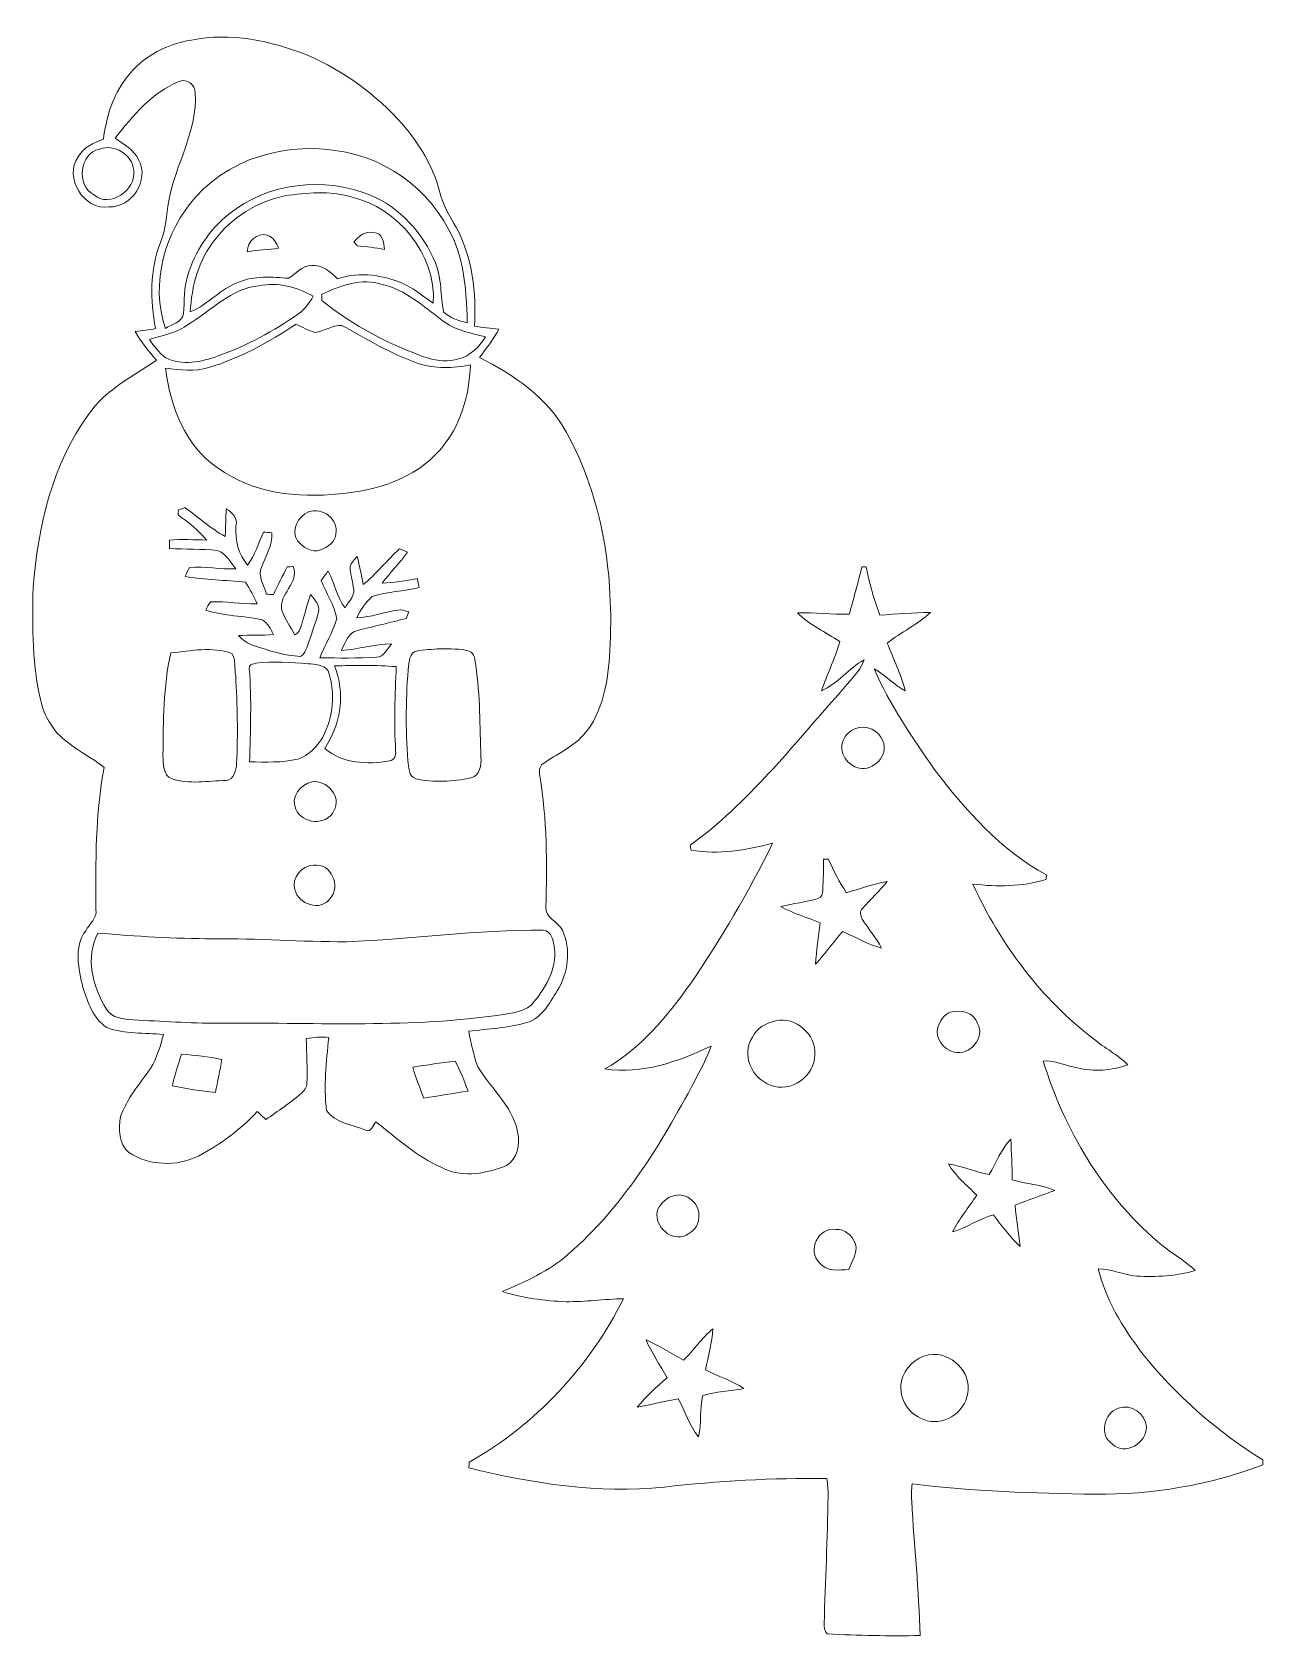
# Model space of a CAD drawing. Header units: centimetres. Extents: x -12.6 to 12.5, y -16.3 to 16.4.
import ezdxf

# ---------------------------------------------------------------- set-up
doc = ezdxf.new("R2010")
doc.units = ezdxf.units.CM
doc.header["$MEASUREMENT"] = 0
doc.layers.add('Layer 1', color=7, linetype='Continuous')

msp = doc.modelspace()

# ---------------------------------------------------------------- linework, layer by layer
at = {"layer": 'Layer 1', "color": 251, "lineweight": 9}
for points, knots in [([(-9.30644, 16.23541), (-8.50811, 16.39697), (-7.68719, 16.21811), (-6.94178, 15.92707), (-6.94178, 15.92707), (-6.20024, 15.61027), (-5.53807, 15.11709), (-5.0015, 14.51701), (-5.0015, 14.51701), (-4.6593, 14.12226), (-4.38413, 13.66259), (-4.24691, 13.15565), (-4.24691, 13.15565), (-4.18446, 12.88295), (-4.04124, 12.64306), (-3.89977, 12.40599), (-3.89977, 12.40599), (-3.58051, 11.79357), (-3.48949, 11.08166), (-3.53606, 10.39939), (-3.53606, 10.39939), (-3.36955, 10.37859), (-3.20304, 10.35988), (-3.03617, 10.33801), (-3.03617, 10.33801), (-3.15153, 10.13481), (-3.28841, 9.94501), (-3.43516, 9.76333), (-3.43516, 9.76333), (-2.73173, 9.40844), (-2.04169, 8.94208), (-1.65681, 8.23298), (-1.65681, 8.23298), (-0.91069, 6.88925), (-0.69091, 5.30705), (-0.77204, 3.78904), (-0.77204, 3.78904), (-0.81403, 3.18967), (-0.89305, 2.53245), (-1.31179, 2.06713), (-1.31179, 2.06713), (-1.5411, 1.80996), (-1.86424, 1.67802), (-2.13728, 1.4787), (-2.13728, 1.4787), (-2.2202, 1.42543), (-2.21666, 1.32066), (-2.2015, 1.23528), (-2.2015, 1.23528), (-2.05474, 0.35158), (-2.05439, -0.54942), (-2.07803, -1.4423), (-2.07803, -1.4423), (-2.09778, -1.6642), (-1.82897, -1.73652), (-1.74148, -1.90938), (-1.74148, -1.90938), (-1.56262, -2.30519), (-1.61942, -2.78321), (-1.84731, -3.14763), (-1.84731, -3.14763), (-2.00536, -3.40022), (-2.15951, -3.71101), (-2.47032, -3.79709), (-2.47032, -3.79709), (-2.85484, -3.90504), (-3.25701, -3.92303), (-3.65106, -3.97419), (-3.65106, -3.97419), (-3.60309, -4.21725), (-3.55405, -4.46278), (-3.46656, -4.69562), (-3.46656, -4.69562), (-3.18893, -5.16763), (-2.68974, -5.55181), (-2.64, -6.13142), (-2.64, -6.13142), (-2.6086, -6.38154), (-2.71021, -6.66623), (-2.97444, -6.74808), (-2.97444, -6.74808), (-3.36602, -6.88531), (-3.8338, -6.95657), (-4.21374, -6.74525), (-4.21374, -6.74525), (-4.71962, -6.53218), (-5.11756, -6.148), (-5.54654, -5.81815), (-5.54654, -5.81815), (-5.60616, -5.88448), (-5.63791, -6.04605), (-5.75574, -5.98819), (-5.75574, -5.98819), (-6.02244, -5.88448), (-6.37663, -5.84285), (-6.5516, -5.59167), (-6.5516, -5.59167), (-6.6144, -5.09708), (-6.55372, -4.59543), (-6.50645, -4.10048), (-6.50645, -4.10048), (-6.65991, -4.08108), (-6.81372, -4.10119), (-6.96612, -4.11988), (-6.96612, -4.11988), (-6.95941, -4.42503), (-6.93578, -4.73089), (-6.94989, -5.0364), (-6.94989, -5.0364), (-6.95836, -5.11401), (-7.00316, -5.18457), (-7.06243, -5.23431), (-7.06243, -5.23431), (-7.28644, -5.4368), (-7.54326, -5.59767), (-7.78809, -5.77265), (-7.78809, -5.77265), (-7.84771, -5.71902), (-7.90521, -5.66328), (-7.96413, -5.60966), (-7.96413, -5.60966), (-8.30879, -5.97796), (-8.71695, -6.28594), (-9.16569, -6.51665), (-9.16569, -6.51665), (-9.60878, -6.73749), (-10.16616, -6.71668), (-10.5835, -6.4461), (-10.5835, -6.4461), (-10.78917, -6.26936), (-10.79869, -5.96032), (-10.75072, -5.71408), (-10.75072, -5.71408), (-10.62478, -5.34508), (-10.35843, -5.04839), (-10.14253, -4.73054), (-10.14253, -4.73054), (-10.00918, -4.51887), (-9.93721, -4.27793), (-9.87865, -4.03698), (-9.87865, -4.03698), (-10.26388, -4.00488), (-10.6657, -4.03486), (-11.034, -3.89869), (-11.034, -3.89869), (-11.31022, -3.71595), (-11.42064, -3.37905), (-11.52189, -3.08025), (-11.52189, -3.08025), (-11.60656, -2.70701), (-11.71133, -2.26004), (-11.46227, -1.92349), (-11.46227, -1.92349), (-11.38713, -1.78202), (-11.2245, -1.67302), (-11.25448, -1.49204), (-11.25448, -1.49204), (-11.25343, -0.52508), (-11.27283, 0.45388), (-11.08586, 1.40744), (-11.08586, 1.40744), (-11.41782, 1.66426), (-11.82175, 1.83818), (-12.09374, 2.16697), (-12.09374, 2.16697), (-12.20839, 2.32184), (-12.30541, 2.49294), (-12.35833, 2.67885), (-12.35833, 2.67885), (-12.55623, 3.46061), (-12.55553, 4.27411), (-12.53507, 5.07527), (-12.53507, 5.07527), (-12.43629, 6.31211), (-12.14631, 7.57964), (-11.40618, 8.59952), (-11.40618, 8.59952), (-11.06257, 9.10152), (-10.50871, 9.37881), (-10.01658, 9.70689), (-10.01658, 9.70689), (-10.18098, 9.88681), (-10.33161, 10.08013), (-10.45227, 10.29216), (-10.45227, 10.29216), (-10.31397, 10.31262), (-10.17428, 10.32426), (-10.03705, 10.35213), (-10.03705, 10.35213), (-10.1457, 10.93244), (-10.1577, 11.54874), (-9.93756, 12.10507), (-9.93756, 12.10507), (-9.82326, 12.3746), (-9.82644, 12.67234), (-9.76576, 12.95491), (-9.76576, 12.95491), (-9.63559, 13.7021), (-9.1798, 14.38084), (-9.22813, 15.16013), (-9.22813, 15.16013), (-9.23448, 15.31711), (-9.39711, 15.45858), (-9.55304, 15.39155), (-9.55304, 15.39155), (-10.10725, 15.16754), (-10.50236, 14.69129), (-10.86396, 14.23515), (-10.86396, 14.23515), (-10.68757, 14.10709), (-10.47308, 14.00337), (-10.38418, 13.78923), (-10.38418, 13.78923), (-10.15099, 13.38142), (-10.52882, 12.81098), (-10.98708, 12.83391), (-10.98708, 12.83391), (-11.49966, 12.74995), (-11.91312, 13.43822), (-11.61608, 13.8552), (-11.61608, 13.8552), (-11.5046, 14.04711), (-11.29999, 14.1406), (-11.10279, 14.2168), (-11.10279, 14.2168), (-11.04211, 14.62144), (-10.93734, 15.03242), (-10.69533, 15.36968), (-10.69533, 15.36968), (-10.39723, 15.85263), (-9.85678, 16.14191), (-9.30644, 16.23541), (-9.30644, 16.23541), (-9.30644, 16.23541), (-9.30644, 16.23541), (-9.30644, 16.23541)], [0, 0, 0, 0, 0.01666667, 0.01666667, 0.01666667, 0.01666667, 0.03333333, 0.03333333, 0.03333333, 0.03333333, 0.05, 0.05, 0.05, 0.05, 0.06666667, 0.06666667, 0.06666667, 0.06666667, 0.08333333, 0.08333333, 0.08333333, 0.08333333, 0.1, 0.1, 0.1, 0.1, 0.11666667, 0.11666667, 0.11666667, 0.11666667, 0.13333333, 0.13333333, 0.13333333, 0.13333333, 0.15, 0.15, 0.15, 0.15, 0.16666667, 0.16666667, 0.16666667, 0.16666667, 0.18333333, 0.18333333, 0.18333333, 0.18333333, 0.2, 0.2, 0.2, 0.2, 0.21666667, 0.21666667, 0.21666667, 0.21666667, 0.23333333, 0.23333333, 0.23333333, 0.23333333, 0.25, 0.25, 0.25, 0.25, 0.26666667, 0.26666667, 0.26666667, 0.26666667, 0.28333333, 0.28333333, 0.28333333, 0.28333333, 0.3, 0.3, 0.3, 0.3, 0.31666667, 0.31666667, 0.31666667, 0.31666667, 0.33333333, 0.33333333, 0.33333333, 0.33333333, 0.35, 0.35, 0.35, 0.35, 0.36666667, 0.36666667, 0.36666667, 0.36666667, 0.38333333, 0.38333333, 0.38333333, 0.38333333, 0.4, 0.4, 0.4, 0.4, 0.41666667, 0.41666667, 0.41666667, 0.41666667, 0.43333333, 0.43333333, 0.43333333, 0.43333333, 0.45, 0.45, 0.45, 0.45, 0.46666667, 0.46666667, 0.46666667, 0.46666667, 0.48333333, 0.48333333, 0.48333333, 0.48333333, 0.5, 0.5, 0.5, 0.5, 0.51666667, 0.51666667, 0.51666667, 0.51666667, 0.53333333, 0.53333333, 0.53333333, 0.53333333, 0.55, 0.55, 0.55, 0.55, 0.56666667, 0.56666667, 0.56666667, 0.56666667, 0.58333333, 0.58333333, 0.58333333, 0.58333333, 0.6, 0.6, 0.6, 0.6, 0.61666667, 0.61666667, 0.61666667, 0.61666667, 0.63333333, 0.63333333, 0.63333333, 0.63333333, 0.65, 0.65, 0.65, 0.65, 0.66666667, 0.66666667, 0.66666667, 0.66666667, 0.68333333, 0.68333333, 0.68333333, 0.68333333, 0.7, 0.7, 0.7, 0.7, 0.71666667, 0.71666667, 0.71666667, 0.71666667, 0.73333333, 0.73333333, 0.73333333, 0.73333333, 0.75, 0.75, 0.75, 0.75, 0.76666667, 0.76666667, 0.76666667, 0.76666667, 0.78333333, 0.78333333, 0.78333333, 0.78333333, 0.8, 0.8, 0.8, 0.8, 0.81666667, 0.81666667, 0.81666667, 0.81666667, 0.83333333, 0.83333333, 0.83333333, 0.83333333, 0.85, 0.85, 0.85, 0.85, 0.86666667, 0.86666667, 0.86666667, 0.86666667, 0.88333333, 0.88333333, 0.88333333, 0.88333333, 0.9, 0.9, 0.9, 0.9, 0.91666667, 0.91666667, 0.91666667, 0.91666667, 0.93333333, 0.93333333, 0.93333333, 0.93333333, 0.95, 0.95, 0.95, 0.95, 0.96666667, 0.96666667, 0.96666667, 0.96666667, 1, 1, 1, 1]), ([(-11.18005, 14.01325), (-11.58786, 13.92541), (-11.66406, 13.27806), (-11.30317, 13.08368), (-11.30317, 13.08368), (-10.96697, 12.79334), (-10.42616, 13.17681), (-10.48261, 13.58074), (-10.48261, 13.58074), (-10.51224, 13.89895), (-10.87666, 14.12473), (-11.18005, 14.01325), (-11.18005, 14.01325), (-11.18005, 14.01325), (-11.18005, 14.01325), (-11.18005, 14.01325)], [0, 0, 0, 0, 0.2, 0.2, 0.2, 0.2, 0.4, 0.4, 0.4, 0.4, 0.6, 0.6, 0.6, 0.6, 1, 1, 1, 1]), ([(-9.21543, 13.03958), (-9.84761, 12.33085), (-10.15099, 11.27005), (-9.83738, 10.35424), (-9.83738, 10.35424), (-9.70825, 10.43997), (-9.49624, 10.47666), (-9.46766, 10.65516), (-9.46766, 10.65516), (-9.44225, 10.91657), (-9.46661, 11.18538), (-9.38229, 11.43797), (-9.38229, 11.43797), (-9.22672, 11.91951), (-8.94873, 12.3753), (-8.54268, 12.68469), (-8.54268, 12.68469), (-7.74893, 13.33098), (-6.60452, 13.45621), (-5.66507, 13.07627), (-5.66507, 13.07627), (-5.05583, 12.82368), (-4.58099, 12.2984), (-4.33157, 11.69409), (-4.33157, 11.69409), (-4.19928, 11.37694), (-4.23067, 11.0231), (-4.16436, 10.6922), (-4.16436, 10.6922), (-4.03348, 10.57014), (-3.85603, 10.50911), (-3.68352, 10.47277), (-3.68352, 10.47277), (-3.68916, 10.84495), (-3.71104, 11.21784), (-3.77912, 11.58437), (-3.77912, 11.58437), (-3.99044, 12.67975), (-4.86637, 13.60473), (-5.94165, 13.8926), (-5.94165, 13.8926), (-7.07477, 14.2161), (-8.41532, 13.93705), (-9.21543, 13.03958), (-9.21543, 13.03958), (-9.21543, 13.03958), (-9.21543, 13.03958), (-9.21543, 13.03958)], [0, 0, 0, 0, 0.07692308, 0.07692308, 0.07692308, 0.07692308, 0.15384615, 0.15384615, 0.15384615, 0.15384615, 0.23076923, 0.23076923, 0.23076923, 0.23076923, 0.30769231, 0.30769231, 0.30769231, 0.30769231, 0.38461538, 0.38461538, 0.38461538, 0.38461538, 0.46153846, 0.46153846, 0.46153846, 0.46153846, 0.53846154, 0.53846154, 0.53846154, 0.53846154, 0.61538462, 0.61538462, 0.61538462, 0.61538462, 0.69230769, 0.69230769, 0.69230769, 0.69230769, 0.76923077, 0.76923077, 0.76923077, 0.76923077, 0.84615385, 0.84615385, 0.84615385, 0.84615385, 1, 1, 1, 1]), ([(-7.40003, 13.05722), (-7.96413, 12.94398), (-8.48129, 12.61801), (-8.83161, 12.16258), (-8.83161, 12.16258), (-9.15934, 11.7463), (-9.30679, 11.21396), (-9.32902, 10.69043), (-9.32902, 10.69043), (-8.9713, 10.84178), (-8.71448, 11.16175), (-8.34794, 11.29756), (-8.34794, 11.29756), (-8.02304, 11.43162), (-7.66603, 11.40587), (-7.3256, 11.37694), (-7.3256, 11.37694), (-7.17143, 11.46231), (-7.05572, 11.64258), (-6.86064, 11.63553), (-6.86064, 11.63553), (-6.63839, 11.66375), (-6.4754, 11.50676), (-6.329, 11.36918), (-6.329, 11.36918), (-5.86757, 11.5244), (-5.35745, 11.44256), (-4.92459, 11.2383), (-4.92459, 11.2383), (-4.72704, 11.13846), (-4.5591, 10.99241), (-4.37461, 10.87247), (-4.37461, 10.87247), (-4.3157, 11.87647), (-5.09075, 12.80781), (-6.05031, 13.03746), (-6.05031, 13.03746), (-6.48916, 13.1694), (-6.95412, 13.12001), (-7.40003, 13.05722), (-7.40003, 13.05722), (-7.40003, 13.05722), (-7.40003, 13.05722), (-7.40003, 13.05722)], [0, 0, 0, 0, 0.08333333, 0.08333333, 0.08333333, 0.08333333, 0.16666667, 0.16666667, 0.16666667, 0.16666667, 0.25, 0.25, 0.25, 0.25, 0.33333333, 0.33333333, 0.33333333, 0.33333333, 0.41666667, 0.41666667, 0.41666667, 0.41666667, 0.5, 0.5, 0.5, 0.5, 0.58333333, 0.58333333, 0.58333333, 0.58333333, 0.66666667, 0.66666667, 0.66666667, 0.66666667, 0.75, 0.75, 0.75, 0.75, 0.83333333, 0.83333333, 0.83333333, 0.83333333, 1, 1, 1, 1]), ([(-8.16662, 11.91916), (-8.17191, 12.1273), (-7.96942, 12.32062), (-7.76128, 12.25465), (-7.76128, 12.25465), (-7.63216, 12.22643), (-7.57889, 12.09555), (-7.5288, 11.98901), (-7.5288, 11.98901), (-7.74152, 11.96537), (-7.95601, 11.95832), (-8.16662, 11.91916)], [0, 0, 0, 0, 0.25, 0.25, 0.25, 0.25, 0.5, 0.5, 0.5, 0.5, 1, 1, 1, 1]), ([(-5.99139, 12.11989), (-5.88873, 12.23419), (-5.76385, 12.35308), (-5.58923, 12.30792), (-5.58923, 12.30792), (-5.40896, 12.3118), (-5.37897, 12.09766), (-5.37121, 11.9629), (-5.37121, 11.9629), (-5.55501, 12.00171), (-5.74127, 12.02958), (-5.92895, 12.03875), (-5.92895, 12.03875), (-5.94447, 12.05921), (-5.97587, 12.09978), (-5.99139, 12.11989)], [0, 0, 0, 0, 0.2, 0.2, 0.2, 0.2, 0.4, 0.4, 0.4, 0.4, 0.6, 0.6, 0.6, 0.6, 1, 1, 1, 1]), ([(-7.9292, 11.22666), (-8.50105, 11.1748), (-8.89934, 10.71936), (-9.36712, 10.44102), (-9.36712, 10.44102), (-9.60066, 10.26534), (-9.891, 10.21242), (-10.16475, 10.13199), (-10.16475, 10.13199), (-10.06702, 9.99688), (-9.96967, 9.85365), (-9.83103, 9.75769), (-9.83103, 9.75769), (-9.49271, 9.58271), (-9.10078, 9.67373), (-8.76104, 9.79438), (-8.76104, 9.79438), (-8.17649, 10.00569), (-7.62369, 10.30203), (-7.11569, 10.65904), (-7.11569, 10.65904), (-6.98799, 10.74758), (-6.90121, 10.88023), (-6.82218, 11.01076), (-6.82218, 11.01076), (-7.15626, 11.19949), (-7.54538, 11.30145), (-7.9292, 11.22666), (-7.9292, 11.22666), (-7.9292, 11.22666), (-7.9292, 11.22666), (-7.9292, 11.22666)], [0, 0, 0, 0, 0.11111111, 0.11111111, 0.11111111, 0.11111111, 0.22222222, 0.22222222, 0.22222222, 0.22222222, 0.33333333, 0.33333333, 0.33333333, 0.33333333, 0.44444444, 0.44444444, 0.44444444, 0.44444444, 0.55555556, 0.55555556, 0.55555556, 0.55555556, 0.66666667, 0.66666667, 0.66666667, 0.66666667, 0.77777778, 0.77777778, 0.77777778, 0.77777778, 1, 1, 1, 1]), ([(-6.65109, 11.04886), (-6.65038, 11.01781), (-6.64897, 10.95608), (-6.64791, 10.92503), (-6.64791, 10.92503), (-6.00198, 10.40787), (-5.26361, 10.01664), (-4.48221, 9.74816), (-4.48221, 9.74816), (-4.28148, 9.68926), (-4.06311, 9.67162), (-3.86097, 9.73582), (-3.86097, 9.73582), (-3.61402, 9.78768), (-3.4401, 9.98629), (-3.30675, 10.18702), (-3.30675, 10.18702), (-3.61755, 10.25758), (-3.94105, 10.32072), (-4.19822, 10.52322), (-4.19822, 10.52322), (-4.57534, 10.8072), (-4.938, 11.14411), (-5.41389, 11.24994), (-5.41389, 11.24994), (-5.83335, 11.39317), (-6.27114, 11.2263), (-6.65109, 11.04886), (-6.65109, 11.04886), (-6.65109, 11.04886), (-6.65109, 11.04886), (-6.65109, 11.04886)], [0, 0, 0, 0, 0.11111111, 0.11111111, 0.11111111, 0.11111111, 0.22222222, 0.22222222, 0.22222222, 0.22222222, 0.33333333, 0.33333333, 0.33333333, 0.33333333, 0.44444444, 0.44444444, 0.44444444, 0.44444444, 0.55555556, 0.55555556, 0.55555556, 0.55555556, 0.66666667, 0.66666667, 0.66666667, 0.66666667, 0.77777778, 0.77777778, 0.77777778, 0.77777778, 1, 1, 1, 1]), ([(-8.95014, 9.55908), (-9.23589, 9.46912), (-9.54175, 9.50969), (-9.83349, 9.54426), (-9.83349, 9.54426), (-9.74248, 8.77203), (-9.43803, 7.95605), (-8.76458, 7.50803), (-8.76458, 7.50803), (-8.05938, 6.99226), (-7.14145, 6.89172), (-6.29549, 6.98486), (-6.29549, 6.98486), (-5.53984, 7.04024), (-4.74432, 7.29565), (-4.23384, 7.88268), (-4.23384, 7.88268), (-3.81511, 8.35893), (-3.63978, 8.98934), (-3.61896, 9.61199), (-3.61896, 9.61199), (-3.97033, 9.54285), (-4.34286, 9.52522), (-4.68576, 9.64164), (-4.68576, 9.64164), (-5.23292, 9.83566), (-5.73351, 10.13551), (-6.23798, 10.41738), (-6.23798, 10.41738), (-6.43342, 10.42162), (-6.59817, 10.29815), (-6.78726, 10.27522), (-6.78726, 10.27522), (-6.92273, 10.31155), (-7.0462, 10.38141), (-7.17284, 10.43997), (-7.17284, 10.43997), (-7.72706, 10.07766), (-8.31267, 9.74923), (-8.95014, 9.55908), (-8.95014, 9.55908), (-8.95014, 9.55908), (-8.95014, 9.55908), (-8.95014, 9.55908)], [0, 0, 0, 0, 0.08333333, 0.08333333, 0.08333333, 0.08333333, 0.16666667, 0.16666667, 0.16666667, 0.16666667, 0.25, 0.25, 0.25, 0.25, 0.33333333, 0.33333333, 0.33333333, 0.33333333, 0.41666667, 0.41666667, 0.41666667, 0.41666667, 0.5, 0.5, 0.5, 0.5, 0.58333333, 0.58333333, 0.58333333, 0.58333333, 0.66666667, 0.66666667, 0.66666667, 0.66666667, 0.75, 0.75, 0.75, 0.75, 0.83333333, 0.83333333, 0.83333333, 0.83333333, 1, 1, 1, 1]), ([(-9.57173, 6.65748), (-9.57349, 6.63208), (-9.57667, 6.58093), (-9.57808, 6.55517), (-9.57808, 6.55517), (-9.36748, 6.40242), (-9.16463, 6.23661), (-8.99035, 6.04188), (-8.99035, 6.04188), (-9.24471, 6.04541), (-9.49906, 6.05882), (-9.75306, 6.04188), (-9.75306, 6.04188), (-9.75236, 5.98438), (-9.752, 5.92688), (-9.752, 5.86902), (-9.752, 5.86902), (-9.42745, 5.85173), (-9.10183, 5.86161), (-8.77834, 5.82951), (-8.77834, 5.82951), (-8.6023, 5.7706), (-8.50916, 5.59033), (-8.39838, 5.45451), (-8.39838, 5.45451), (-8.71448, 5.44216), (-9.02987, 5.50284), (-9.34489, 5.48273), (-9.34489, 5.48273), (-9.36783, 5.43651), (-9.41368, 5.34373), (-9.43627, 5.29752), (-9.43627, 5.29752), (-9.02775, 5.23085), (-8.61218, 5.22379), (-8.20049, 5.18181), (-8.20049, 5.18181), (-8.11863, 5.03752), (-8.03221, 4.895), (-7.96589, 4.74225), (-7.96589, 4.74225), (-8.28445, 4.73343), (-8.60054, 4.79587), (-8.91909, 4.77929), (-8.91909, 4.77929), (-8.95684, 4.72814), (-8.98436, 4.67063), (-9.01434, 4.6149), (-9.01434, 4.6149), (-8.64252, 4.48825), (-8.24353, 4.49742), (-7.86253, 4.41487), (-7.86253, 4.41487), (-7.74681, 4.35455), (-7.69531, 4.22472), (-7.63287, 4.11713), (-7.63287, 4.11713), (-7.86993, 4.0889), (-8.10876, 4.10795), (-8.34618, 4.09208), (-8.34618, 4.09208), (-8.26221, 4), (-8.15709, 3.9291), (-8.03786, 3.8917), (-8.03786, 3.8917), (-7.72741, 3.78657), (-7.40956, 3.6818), (-7.07901, 3.66945), (-7.07901, 3.66945), (-6.97811, 3.73471), (-6.95165, 3.86101), (-6.91038, 3.96543), (-6.91038, 3.96543), (-6.84829, 4.16934), (-6.76891, 4.36725), (-6.71318, 4.57256), (-6.71318, 4.57256), (-6.67684, 4.71473), (-6.79678, 4.83009), (-6.87722, 4.93098), (-6.87722, 4.93098), (-6.9573, 4.70309), (-7.00774, 4.46673), (-7.08571, 4.23848), (-7.08571, 4.23848), (-7.10299, 4.18204), (-7.14603, 4.1397), (-7.19472, 4.10901), (-7.19472, 4.10901), (-7.29244, 4.26988), (-7.39615, 4.43075), (-7.46353, 4.60713), (-7.46353, 4.60713), (-7.53691, 4.93945), (-7.09982, 5.16417), (-7.22858, 5.49966), (-7.22858, 5.49966), (-7.25998, 5.4986), (-7.32242, 5.49649), (-7.35382, 5.49543), (-7.35382, 5.49543), (-7.44801, 5.3081), (-7.54256, 5.12078), (-7.63534, 4.9324), (-7.63534, 4.9324), (-7.68226, 4.93345), (-7.72882, 4.93451), (-7.77504, 4.93522), (-7.77504, 4.93522), (-7.83042, 5.11866), (-7.95883, 5.30246), (-7.87381, 5.49896), (-7.87381, 5.49896), (-7.78703, 5.72297), (-7.65509, 5.93675), (-7.66391, 6.18758), (-7.66391, 6.18758), (-7.72177, 6.19322), (-7.77962, 6.19852), (-7.83713, 6.20345), (-7.83713, 6.20345), (-7.9352, 5.9745), (-8.0121, 5.73179), (-8.1638, 5.53071), (-8.1638, 5.53071), (-8.34336, 5.75366), (-8.42309, 6.0373), (-8.39875, 6.32375), (-8.39875, 6.32375), (-8.35148, 6.49238), (-8.47213, 6.60456), (-8.59841, 6.67759), (-8.59841, 6.67759), (-8.60723, 6.49026), (-8.60653, 6.30258), (-8.61535, 6.11526), (-8.61535, 6.11526), (-8.91415, 6.2733), (-9.16428, 6.5072), (-9.43838, 6.70158), (-9.43838, 6.70158), (-9.48283, 6.68711), (-9.52728, 6.6723), (-9.57173, 6.65748), (-9.57173, 6.65748), (-9.57173, 6.65748), (-9.57173, 6.65748), (-9.57173, 6.65748)], [0, 0, 0, 0, 0.02631579, 0.02631579, 0.02631579, 0.02631579, 0.05263158, 0.05263158, 0.05263158, 0.05263158, 0.07894737, 0.07894737, 0.07894737, 0.07894737, 0.10526316, 0.10526316, 0.10526316, 0.10526316, 0.13157895, 0.13157895, 0.13157895, 0.13157895, 0.15789474, 0.15789474, 0.15789474, 0.15789474, 0.18421053, 0.18421053, 0.18421053, 0.18421053, 0.21052632, 0.21052632, 0.21052632, 0.21052632, 0.23684211, 0.23684211, 0.23684211, 0.23684211, 0.26315789, 0.26315789, 0.26315789, 0.26315789, 0.28947368, 0.28947368, 0.28947368, 0.28947368, 0.31578947, 0.31578947, 0.31578947, 0.31578947, 0.34210526, 0.34210526, 0.34210526, 0.34210526, 0.36842105, 0.36842105, 0.36842105, 0.36842105, 0.39473684, 0.39473684, 0.39473684, 0.39473684, 0.42105263, 0.42105263, 0.42105263, 0.42105263, 0.44736842, 0.44736842, 0.44736842, 0.44736842, 0.47368421, 0.47368421, 0.47368421, 0.47368421, 0.5, 0.5, 0.5, 0.5, 0.52631579, 0.52631579, 0.52631579, 0.52631579, 0.55263158, 0.55263158, 0.55263158, 0.55263158, 0.57894737, 0.57894737, 0.57894737, 0.57894737, 0.60526316, 0.60526316, 0.60526316, 0.60526316, 0.63157895, 0.63157895, 0.63157895, 0.63157895, 0.65789474, 0.65789474, 0.65789474, 0.65789474, 0.68421053, 0.68421053, 0.68421053, 0.68421053, 0.71052632, 0.71052632, 0.71052632, 0.71052632, 0.73684211, 0.73684211, 0.73684211, 0.73684211, 0.76315789, 0.76315789, 0.76315789, 0.76315789, 0.78947368, 0.78947368, 0.78947368, 0.78947368, 0.81578947, 0.81578947, 0.81578947, 0.81578947, 0.84210526, 0.84210526, 0.84210526, 0.84210526, 0.86842105, 0.86842105, 0.86842105, 0.86842105, 0.89473684, 0.89473684, 0.89473684, 0.89473684, 0.92105263, 0.92105263, 0.92105263, 0.92105263, 0.94736842, 0.94736842, 0.94736842, 0.94736842, 1, 1, 1, 1]), ([(-6.91602, 6.61409), (-7.13404, 6.53083), (-7.28961, 6.2345), (-7.14215, 6.0246), (-7.14215, 6.0246), (-7.0342, 5.8983), (-6.85146, 5.76989), (-6.67719, 5.8408), (-6.67719, 5.8408), (-6.5322, 5.89019), (-6.36816, 5.99849), (-6.3611, 6.16712), (-6.3611, 6.16712), (-6.29866, 6.47509), (-6.63768, 6.71181), (-6.91602, 6.61409), (-6.91602, 6.61409), (-6.91602, 6.61409), (-6.91602, 6.61409), (-6.91602, 6.61409)], [0, 0, 0, 0, 0.16666667, 0.16666667, 0.16666667, 0.16666667, 0.33333333, 0.33333333, 0.33333333, 0.33333333, 0.5, 0.5, 0.5, 0.5, 0.66666667, 0.66666667, 0.66666667, 0.66666667, 1, 1, 1, 1]), ([(-5.80301, 5.13489), (-5.84252, 5.3261), (-5.87815, 5.51801), (-5.92366, 5.7078), (-5.92366, 5.7078), (-5.97834, 5.64254), (-6.05172, 5.58115), (-6.0683, 5.49331), (-6.0683, 5.49331), (-6.06971, 5.35785), (-6.02067, 5.22732), (-6.00938, 5.09256), (-6.00938, 5.09256), (-5.93918, 4.91864), (-6.10393, 4.79516), (-6.17025, 4.65793), (-6.17025, 4.65793), (-6.34523, 4.87666), (-6.38368, 5.16629), (-6.52021, 5.40653), (-6.52021, 5.40653), (-6.56677, 5.34373), (-6.61263, 5.28023), (-6.65779, 5.21638), (-6.65779, 5.21638), (-6.56148, 4.95533), (-6.3925, 4.71614), (-6.34205, 4.44027), (-6.34205, 4.44027), (-6.42213, 4.16087), (-6.58512, 3.91322), (-6.68954, 3.64264), (-6.68954, 3.64264), (-6.3036, 3.63276), (-5.91696, 3.62888), (-5.53137, 3.65322), (-5.53137, 3.65322), (-5.37721, 3.6564), (-5.313, 3.82397), (-5.22445, 3.92627), (-5.22445, 3.92627), (-5.57264, 3.92133), (-5.90743, 3.81162), (-6.25315, 3.78975), (-6.25315, 3.78975), (-6.16708, 3.9418), (-6.1064, 4.16193), (-5.91343, 4.19968), (-5.91343, 4.19968), (-5.58393, 4.27835), (-5.25585, 4.36054), (-4.92741, 4.44345), (-4.92741, 4.44345), (-4.90872, 4.48825), (-4.89037, 4.53235), (-4.87132, 4.57644), (-4.87132, 4.57644), (-4.94398, 4.59761), (-5.01842, 4.6283), (-5.09534, 4.61419), (-5.09534, 4.61419), (-5.3765, 4.56939), (-5.64814, 4.46567), (-5.93459, 4.45791), (-5.93459, 4.45791), (-5.85698, 4.61842), (-5.75538, 4.77506), (-5.61921, 4.88971), (-5.61921, 4.88971), (-5.31018, 4.99025), (-4.9768, 4.99625), (-4.66036, 5.07068), (-4.66036, 5.07068), (-4.67412, 5.13242), (-4.68753, 5.19416), (-4.70164, 5.25589), (-4.70164, 5.25589), (-4.93835, 5.2065), (-5.17789, 5.17228), (-5.41954, 5.1617), (-5.41954, 5.1617), (-5.25021, 5.37619), (-5.06253, 5.57586), (-4.89813, 5.79423), (-4.89813, 5.79423), (-4.95352, 5.81681), (-5.00855, 5.83939), (-5.06359, 5.86196), (-5.06359, 5.86196), (-5.31653, 5.62631), (-5.53525, 5.35432), (-5.80301, 5.13489), (-5.80301, 5.13489), (-5.80301, 5.13489), (-5.80301, 5.13489), (-5.80301, 5.13489)], [0, 0, 0, 0, 0.04, 0.04, 0.04, 0.04, 0.08, 0.08, 0.08, 0.08, 0.12, 0.12, 0.12, 0.12, 0.16, 0.16, 0.16, 0.16, 0.2, 0.2, 0.2, 0.2, 0.24, 0.24, 0.24, 0.24, 0.28, 0.28, 0.28, 0.28, 0.32, 0.32, 0.32, 0.32, 0.36, 0.36, 0.36, 0.36, 0.4, 0.4, 0.4, 0.4, 0.44, 0.44, 0.44, 0.44, 0.48, 0.48, 0.48, 0.48, 0.52, 0.52, 0.52, 0.52, 0.56, 0.56, 0.56, 0.56, 0.6, 0.6, 0.6, 0.6, 0.64, 0.64, 0.64, 0.64, 0.68, 0.68, 0.68, 0.68, 0.72, 0.72, 0.72, 0.72, 0.76, 0.76, 0.76, 0.76, 0.8, 0.8, 0.8, 0.8, 0.84, 0.84, 0.84, 0.84, 0.88, 0.88, 0.88, 0.88, 0.92, 0.92, 0.92, 0.92, 1, 1, 1, 1]), ([(4.36653, 5.49543), (4.38875, 5.49508), (4.43285, 5.49472), (4.45507, 5.49472), (4.45507, 5.49472), (4.51821, 5.15817), (4.61382, 4.82868), (4.73377, 4.508), (4.73377, 4.508), (5.07561, 4.53728), (5.41886, 4.55775), (5.76247, 4.56445), (5.76247, 4.56445), (5.49824, 4.31856), (5.16733, 4.16087), (4.88228, 3.94144), (4.88228, 3.94144), (5.00964, 3.61936), (5.16062, 3.30397), (5.25165, 2.96883), (5.25165, 2.96883), (5.01917, 3.08878), (4.83995, 3.28739), (4.61347, 3.41651), (4.61347, 3.41651), (4.9352, 2.68696), (5.38923, 2.02339), (5.84008, 1.36828), (5.84008, 1.36828), (6.47614, 0.53185), (7.20039, -0.2799), (8.13384, -0.78966), (8.13384, -0.78966), (8.12996, -0.81153), (8.1222, -0.85563), (8.11832, -0.87785), (8.11832, -0.87785), (7.63607, -1.02814), (7.12701, -1.03131), (6.62995, -0.97205), (6.62995, -0.97205), (7.18346, -2.1976), (8.02094, -3.30849), (9.09057, -4.12835), (9.09057, -4.12835), (9.31599, -4.31532), (9.58446, -4.44902), (9.79154, -4.65893), (9.79154, -4.65893), (9.46027, -4.77499), (9.0948, -4.80604), (8.75367, -4.71608), (8.75367, -4.71608), (8.5226, -4.68009), (8.30106, -4.56015), (8.06327, -4.57955), (8.06327, -4.57955), (8.49297, -5.98078), (9.27507, -7.29841), (10.39338, -8.25902), (10.39338, -8.25902), (10.63398, -8.47704), (10.93207, -8.6238), (11.1635, -8.85275), (11.1635, -8.85275), (10.7765, -8.96493), (10.36975, -8.98751), (9.9697, -8.96282), (9.9697, -8.96282), (9.7037, -8.93953), (9.45429, -8.8217), (9.18688, -8.8143), (9.18688, -8.8143), (9.33258, -9.44577), (9.68994, -10.00739), (10.06988, -10.52245), (10.06988, -10.52245), (10.75745, -11.38816), (11.602, -12.12829), (12.53968, -12.71249), (12.53968, -12.71249), (12.54074, -12.73718), (12.54286, -12.78693), (12.54392, -12.81162), (12.54392, -12.81162), (11.45454, -13.22719), (10.28649, -13.42087), (9.12197, -13.4117), (9.12197, -13.4117), (7.87631, -13.38806), (6.62854, -13.35631), (5.39099, -13.20215), (5.39099, -13.20215), (5.37441, -13.31856), (5.37124, -13.43427), (5.38217, -13.5521), (5.38217, -13.5521), (5.43156, -14.4665), (5.52928, -15.37808), (5.55292, -16.29389), (5.55292, -16.29389), (4.92214, -16.30024), (4.28962, -16.29671), (3.66027, -16.25791), (3.66027, -16.25791), (3.60417, -16.20182), (3.59147, -16.11927), (3.59535, -16.04412), (3.59535, -16.04412), (3.62358, -15.17805), (3.66238, -14.31269), (3.67579, -13.44662), (3.67579, -13.44662), (3.67614, -13.32491), (3.6705, -13.20779), (3.65145, -13.08926), (3.65145, -13.08926), (2.54408, -13.08044), (1.43635, -13.13688), (0.33639, -13.266), (0.33639, -13.266), (-1.00523, -13.41134), (-2.34755, -13.18945), (-3.64824, -12.87477), (-3.64824, -12.87477), (-3.64613, -12.83526), (-3.6433, -12.7961), (-3.64048, -12.75729), (-3.64048, -12.75729), (-2.29111, -11.99706), (-1.18585, -10.80925), (-0.49441, -9.42531), (-0.49441, -9.42531), (-0.88634, -9.43448), (-1.27581, -9.49057), (-1.6681, -9.48669), (-1.6681, -9.48669), (-2.10554, -9.46835), (-2.54616, -9.41402), (-2.96385, -9.2789), (-2.96385, -9.2789), (-2.49254, -9.0757), (-2.01312, -8.86651), (-1.62647, -8.51973), (-1.62647, -8.51973), (-0.50852, -7.56264), (0.26406, -6.28241), (0.95127, -4.99795), (0.95127, -4.99795), (1.06735, -4.7577), (1.21022, -4.5291), (1.29207, -4.27405), (1.29207, -4.27405), (0.61932, -4.59296), (-0.11694, -4.85754), (-0.87435, -4.74148), (-0.87435, -4.74148), (-0.15045, -4.32732), (0.39037, -3.67609), (0.86768, -3.00581), (0.86768, -3.00581), (1.49245, -2.09212), (2.0576, -1.13503), (2.54372, -0.14055), (2.54372, -0.14055), (2.00362, -0.28413), (1.442, -0.37691), (0.88461, -0.27919), (0.88461, -0.27919), (0.87897, -0.25485), (0.86838, -0.20652), (0.86309, -0.18218), (0.86309, -0.18218), (2.05019, 0.67895), (2.9533, 1.85053), (3.92167, 2.93638), (3.92167, 2.93638), (4.09136, 3.15298), (4.3189, 3.33643), (4.41414, 3.60242), (4.41414, 3.60242), (4.09877, 3.42498), (3.87652, 3.11418), (3.54279, 2.96848), (3.54279, 2.96848), (3.65603, 3.30609), (3.82043, 3.625), (3.91356, 3.96967), (3.91356, 3.96967), (3.62887, 4.16757), (3.29655, 4.30692), (3.05137, 4.55669), (3.05137, 4.55669), (3.4038, 4.57045), (3.75552, 4.52317), (4.10828, 4.52917), (4.10828, 4.52917), (4.19931, 4.84985), (4.28539, 5.17228), (4.36653, 5.49543), (4.36653, 5.49543), (4.36653, 5.49543), (4.36653, 5.49543), (4.36653, 5.49543)], [0, 0, 0, 0, 0.01923077, 0.01923077, 0.01923077, 0.01923077, 0.03846154, 0.03846154, 0.03846154, 0.03846154, 0.05769231, 0.05769231, 0.05769231, 0.05769231, 0.07692308, 0.07692308, 0.07692308, 0.07692308, 0.09615385, 0.09615385, 0.09615385, 0.09615385, 0.11538462, 0.11538462, 0.11538462, 0.11538462, 0.13461538, 0.13461538, 0.13461538, 0.13461538, 0.15384615, 0.15384615, 0.15384615, 0.15384615, 0.17307692, 0.17307692, 0.17307692, 0.17307692, 0.19230769, 0.19230769, 0.19230769, 0.19230769, 0.21153846, 0.21153846, 0.21153846, 0.21153846, 0.23076923, 0.23076923, 0.23076923, 0.23076923, 0.25, 0.25, 0.25, 0.25, 0.26923077, 0.26923077, 0.26923077, 0.26923077, 0.28846154, 0.28846154, 0.28846154, 0.28846154, 0.30769231, 0.30769231, 0.30769231, 0.30769231, 0.32692308, 0.32692308, 0.32692308, 0.32692308, 0.34615385, 0.34615385, 0.34615385, 0.34615385, 0.36538462, 0.36538462, 0.36538462, 0.36538462, 0.38461538, 0.38461538, 0.38461538, 0.38461538, 0.40384615, 0.40384615, 0.40384615, 0.40384615, 0.42307692, 0.42307692, 0.42307692, 0.42307692, 0.44230769, 0.44230769, 0.44230769, 0.44230769, 0.46153846, 0.46153846, 0.46153846, 0.46153846, 0.48076923, 0.48076923, 0.48076923, 0.48076923, 0.5, 0.5, 0.5, 0.5, 0.51923077, 0.51923077, 0.51923077, 0.51923077, 0.53846154, 0.53846154, 0.53846154, 0.53846154, 0.55769231, 0.55769231, 0.55769231, 0.55769231, 0.57692308, 0.57692308, 0.57692308, 0.57692308, 0.59615385, 0.59615385, 0.59615385, 0.59615385, 0.61538462, 0.61538462, 0.61538462, 0.61538462, 0.63461538, 0.63461538, 0.63461538, 0.63461538, 0.65384615, 0.65384615, 0.65384615, 0.65384615, 0.67307692, 0.67307692, 0.67307692, 0.67307692, 0.69230769, 0.69230769, 0.69230769, 0.69230769, 0.71153846, 0.71153846, 0.71153846, 0.71153846, 0.73076923, 0.73076923, 0.73076923, 0.73076923, 0.75, 0.75, 0.75, 0.75, 0.76923077, 0.76923077, 0.76923077, 0.76923077, 0.78846154, 0.78846154, 0.78846154, 0.78846154, 0.80769231, 0.80769231, 0.80769231, 0.80769231, 0.82692308, 0.82692308, 0.82692308, 0.82692308, 0.84615385, 0.84615385, 0.84615385, 0.84615385, 0.86538462, 0.86538462, 0.86538462, 0.86538462, 0.88461538, 0.88461538, 0.88461538, 0.88461538, 0.90384615, 0.90384615, 0.90384615, 0.90384615, 0.92307692, 0.92307692, 0.92307692, 0.92307692, 0.94230769, 0.94230769, 0.94230769, 0.94230769, 0.96153846, 0.96153846, 0.96153846, 0.96153846, 1, 1, 1, 1]), ([(-9.7273, 3.7386), (-9.88218, 3.05562), (-9.87653, 2.34865), (-9.88712, 1.65227), (-9.88712, 1.65227), (-9.87406, 1.48858), (-9.89664, 1.24234), (-9.70261, 1.17531), (-9.70261, 1.17531), (-9.35125, 1.05607), (-8.96354, 1.13016), (-8.60124, 1.14003), (-8.60124, 1.14003), (-8.43261, 1.14709), (-8.3924, 1.35523), (-8.38604, 1.4854), (-8.38604, 1.4854), (-8.35747, 2.0816), (-8.3684, 2.67956), (-8.40404, 3.27505), (-8.40404, 3.27505), (-8.43473, 3.42392), (-8.39099, 3.60066), (-8.48483, 3.73119), (-8.48483, 3.73119), (-8.88593, 3.87442), (-9.31632, 3.78234), (-9.7273, 3.7386), (-9.7273, 3.7386), (-9.7273, 3.7386), (-9.7273, 3.7386), (-9.7273, 3.7386)], [0, 0, 0, 0, 0.11111111, 0.11111111, 0.11111111, 0.11111111, 0.22222222, 0.22222222, 0.22222222, 0.22222222, 0.33333333, 0.33333333, 0.33333333, 0.33333333, 0.44444444, 0.44444444, 0.44444444, 0.44444444, 0.55555556, 0.55555556, 0.55555556, 0.55555556, 0.66666667, 0.66666667, 0.66666667, 0.66666667, 0.77777778, 0.77777778, 0.77777778, 0.77777778, 1, 1, 1, 1]), ([(-4.23562, 3.82432), (-4.39719, 3.8155), (-4.56017, 3.80421), (-4.71927, 3.7767), (-4.71927, 3.7767), (-4.83569, 3.75059), (-4.86074, 3.61689), (-4.87414, 3.5167), (-4.87414, 3.5167), (-4.94011, 2.86088), (-4.93694, 2.19802), (-4.89602, 1.54008), (-4.89602, 1.54008), (-4.87519, 1.41308), (-4.88226, 1.22188), (-4.73056, 1.17461), (-4.73056, 1.17461), (-4.36297, 1.091), (-3.97562, 1.11887), (-3.60803, 1.19048), (-3.60803, 1.19048), (-3.42529, 1.23282), (-3.38613, 1.4593), (-3.40518, 1.61593), (-3.40518, 1.61593), (-3.4207, 2.24), (-3.42282, 2.86688), (-3.50537, 3.48636), (-3.50537, 3.48636), (-3.52477, 3.57773), (-3.52406, 3.74248), (-3.64295, 3.77528), (-3.64295, 3.77528), (-3.8338, 3.83243), (-4.03841, 3.82044), (-4.23562, 3.82432), (-4.23562, 3.82432), (-4.23562, 3.82432), (-4.23562, 3.82432), (-4.23562, 3.82432)], [0, 0, 0, 0, 0.09090909, 0.09090909, 0.09090909, 0.09090909, 0.18181818, 0.18181818, 0.18181818, 0.18181818, 0.27272727, 0.27272727, 0.27272727, 0.27272727, 0.36363636, 0.36363636, 0.36363636, 0.36363636, 0.45454545, 0.45454545, 0.45454545, 0.45454545, 0.54545455, 0.54545455, 0.54545455, 0.54545455, 0.63636364, 0.63636364, 0.63636364, 0.63636364, 0.72727273, 0.72727273, 0.72727273, 0.72727273, 0.81818182, 0.81818182, 0.81818182, 0.81818182, 1, 1, 1, 1]), ([(-7.99446, 3.5301), (-8.05373, 3.51458), (-8.15286, 3.504), (-8.12675, 3.41792), (-8.12675, 3.41792), (-8.07737, 2.78539), (-8.10312, 2.1511), (-8.12004, 1.51751), (-8.12004, 1.51751), (-7.79232, 1.51892), (-7.45754, 1.49528), (-7.13616, 1.57607), (-7.13616, 1.57607), (-6.91108, 1.63816), (-6.7541, 1.83501), (-6.62886, 2.01986), (-6.62886, 2.01986), (-6.41261, 2.43085), (-6.3671, 2.93073), (-6.51491, 3.37206), (-6.51491, 3.37206), (-6.60699, 3.49765), (-6.78655, 3.51282), (-6.92802, 3.51952), (-6.92802, 3.51952), (-7.28256, 3.5421), (-7.64028, 3.57914), (-7.99446, 3.5301), (-7.99446, 3.5301), (-7.99446, 3.5301), (-7.99446, 3.5301), (-7.99446, 3.5301)], [0, 0, 0, 0, 0.11111111, 0.11111111, 0.11111111, 0.11111111, 0.22222222, 0.22222222, 0.22222222, 0.22222222, 0.33333333, 0.33333333, 0.33333333, 0.33333333, 0.44444444, 0.44444444, 0.44444444, 0.44444444, 0.55555556, 0.55555556, 0.55555556, 0.55555556, 0.66666667, 0.66666667, 0.66666667, 0.66666667, 0.77777778, 0.77777778, 0.77777778, 0.77777778, 1, 1, 1, 1]), ([(-6.38968, 3.47436), (-6.15931, 2.92685), (-6.2588, 2.27986), (-6.58829, 1.79444), (-6.58829, 1.79444), (-6.22669, 1.47835), (-5.71623, 1.46388), (-5.26502, 1.53832), (-5.26502, 1.53832), (-5.16519, 1.55243), (-5.12991, 1.65509), (-5.14226, 1.74328), (-5.14226, 1.74328), (-5.17683, 2.31549), (-5.15425, 2.88805), (-5.1285, 3.4599), (-5.1285, 3.4599), (-5.5476, 3.49765), (-5.96952, 3.48601), (-6.38968, 3.47436), (-6.38968, 3.47436), (-6.38968, 3.47436), (-6.38968, 3.47436), (-6.38968, 3.47436)], [0, 0, 0, 0, 0.14285714, 0.14285714, 0.14285714, 0.14285714, 0.28571429, 0.28571429, 0.28571429, 0.28571429, 0.42857143, 0.42857143, 0.42857143, 0.42857143, 0.57142857, 0.57142857, 0.57142857, 0.57142857, 0.71428571, 0.71428571, 0.71428571, 0.71428571, 1, 1, 1, 1]), ([(4.236, 2.1959), (4.12487, 2.15639), (4.02186, 2.07066), (3.98588, 1.9553), (3.98588, 1.9553), (3.8677, 1.71083), (4.07478, 1.44589), (4.31079, 1.38874), (4.31079, 1.38874), (4.60183, 1.33089), (4.92073, 1.65368), (4.79303, 1.94507), (4.79303, 1.94507), (4.70977, 2.15992), (4.4579, 2.28515), (4.236, 2.1959), (4.236, 2.1959), (4.236, 2.1959), (4.236, 2.1959), (4.236, 2.1959)], [0, 0, 0, 0, 0.16666667, 0.16666667, 0.16666667, 0.16666667, 0.33333333, 0.33333333, 0.33333333, 0.33333333, 0.5, 0.5, 0.5, 0.5, 0.66666667, 0.66666667, 0.66666667, 0.66666667, 1, 1, 1, 1]), ([(-6.84688, 1.11075), (-7.08324, 1.06348), (-7.29632, 0.79819), (-7.17743, 0.55795), (-7.17743, 0.55795), (-7.05149, 0.24962), (-6.54737, 0.20623), (-6.39956, 0.52303), (-6.39956, 0.52303), (-6.2334, 0.80983), (-6.54702, 1.1605), (-6.84688, 1.11075), (-6.84688, 1.11075), (-6.84688, 1.11075), (-6.84688, 1.11075), (-6.84688, 1.11075)], [0, 0, 0, 0, 0.2, 0.2, 0.2, 0.2, 0.4, 0.4, 0.4, 0.4, 0.6, 0.6, 0.6, 0.6, 1, 1, 1, 1]), ([(-6.81619, -0.58822), (-7.05678, -0.5921), (-7.27162, -0.84328), (-7.19578, -1.08423), (-7.19578, -1.08423), (-7.1351, -1.38268), (-6.66555, -1.54072), (-6.48034, -1.26697), (-6.48034, -1.26697), (-6.24328, -1.02355), (-6.46341, -0.53143), (-6.81619, -0.58822), (-6.81619, -0.58822), (-6.81619, -0.58822), (-6.81619, -0.58822), (-6.81619, -0.58822)], [0, 0, 0, 0, 0.2, 0.2, 0.2, 0.2, 0.4, 0.4, 0.4, 0.4, 0.6, 0.6, 0.6, 0.6, 1, 1, 1, 1]), ([(3.58548, -0.46369), (3.57877, -0.67324), (3.58407, -0.88456), (3.56713, -1.09411), (3.56713, -1.09411), (3.55761, -1.16078), (3.55267, -1.24933), (3.47082, -1.26415), (3.47082, -1.26415), (3.22494, -1.34282), (2.96529, -1.36857), (2.71517, -1.43136), (2.71517, -1.43136), (2.966, -1.57565), (3.24893, -1.64762), (3.5128, -1.76403), (3.5128, -1.76403), (3.474, -2.04379), (3.43731, -2.32424), (3.42179, -2.60647), (3.42179, -2.60647), (3.61299, -2.39021), (3.78762, -2.1595), (3.97424, -1.93936), (3.97424, -1.93936), (4.23706, -2.0526), (4.48541, -2.20818), (4.76587, -2.27662), (4.76587, -2.27662), (4.65297, -2.06848), (4.50057, -1.88468), (4.37358, -1.68607), (4.37358, -1.68607), (4.33054, -1.62327), (4.32243, -1.52626), (4.37746, -1.47017), (4.37746, -1.47017), (4.53445, -1.27826), (4.73483, -1.12445), (4.87876, -0.92089), (4.87876, -0.92089), (4.59336, -0.96605), (4.32384, -1.07541), (4.0455, -1.14773), (4.0455, -1.14773), (3.90615, -0.93148), (3.78797, -0.70288), (3.68461, -0.46722), (3.68461, -0.46722), (3.65991, -0.46652), (3.61017, -0.4644), (3.58548, -0.46369), (3.58548, -0.46369), (3.58548, -0.46369), (3.58548, -0.46369), (3.58548, -0.46369)], [0, 0, 0, 0, 0.06666667, 0.06666667, 0.06666667, 0.06666667, 0.13333333, 0.13333333, 0.13333333, 0.13333333, 0.2, 0.2, 0.2, 0.2, 0.26666667, 0.26666667, 0.26666667, 0.26666667, 0.33333333, 0.33333333, 0.33333333, 0.33333333, 0.4, 0.4, 0.4, 0.4, 0.46666667, 0.46666667, 0.46666667, 0.46666667, 0.53333333, 0.53333333, 0.53333333, 0.53333333, 0.6, 0.6, 0.6, 0.6, 0.66666667, 0.66666667, 0.66666667, 0.66666667, 0.73333333, 0.73333333, 0.73333333, 0.73333333, 0.8, 0.8, 0.8, 0.8, 0.86666667, 0.86666667, 0.86666667, 0.86666667, 1, 1, 1, 1]), ([(-6.15438, -2.14821), (-7.0596, -2.14997), (-7.96413, -2.08153), (-8.86971, -2.08612), (-8.86971, -2.08612), (-9.65251, -2.08647), (-10.43463, -2.0399), (-11.21391, -1.97076), (-11.21391, -1.97076), (-11.47391, -2.45724), (-11.32574, -3.0739), (-11.03929, -3.51945), (-11.03929, -3.51945), (-10.92534, -3.70925), (-10.69145, -3.72583), (-10.49354, -3.74312), (-10.49354, -3.74312), (-9.9171, -3.76781), (-9.34102, -3.80767), (-8.76387, -3.81085), (-8.76387, -3.81085), (-6.8878, -3.7851), (-5.0015, -3.91315), (-3.1353, -3.65704), (-3.1353, -3.65704), (-2.87495, -3.614), (-2.58568, -3.61012), (-2.37013, -3.4369), (-2.37013, -3.4369), (-2.10589, -3.11658), (-1.85296, -2.72041), (-1.90376, -2.28509), (-1.90376, -2.28509), (-1.92034, -2.14997), (-1.95773, -1.92772), (-2.13094, -1.91326), (-2.13094, -1.91326), (-3.47573, -1.89809), (-4.8117, -2.096), (-6.15438, -2.14821), (-6.15438, -2.14821), (-6.15438, -2.14821), (-6.15438, -2.14821), (-6.15438, -2.14821)], [0, 0, 0, 0, 0.08333333, 0.08333333, 0.08333333, 0.08333333, 0.16666667, 0.16666667, 0.16666667, 0.16666667, 0.25, 0.25, 0.25, 0.25, 0.33333333, 0.33333333, 0.33333333, 0.33333333, 0.41666667, 0.41666667, 0.41666667, 0.41666667, 0.5, 0.5, 0.5, 0.5, 0.58333333, 0.58333333, 0.58333333, 0.58333333, 0.66666667, 0.66666667, 0.66666667, 0.66666667, 0.75, 0.75, 0.75, 0.75, 0.83333333, 0.83333333, 0.83333333, 0.83333333, 1, 1, 1, 1]), ([(6.17557, -3.58648), (6.03975, -3.62987), (5.95508, -3.76075), (5.91557, -3.89164), (5.91557, -3.89164), (5.84396, -4.11565), (6.03622, -4.34919), (6.25071, -4.39822), (6.25071, -4.39822), (6.55728, -4.47619), (6.89206, -4.10648), (6.72485, -3.81367), (6.72485, -3.81367), (6.64794, -3.59036), (6.38547, -3.52016), (6.17557, -3.58648), (6.17557, -3.58648), (6.17557, -3.58648), (6.17557, -3.58648), (6.17557, -3.58648)], [0, 0, 0, 0, 0.16666667, 0.16666667, 0.16666667, 0.16666667, 0.33333333, 0.33333333, 0.33333333, 0.33333333, 0.5, 0.5, 0.5, 0.5, 0.66666667, 0.66666667, 0.66666667, 0.66666667, 1, 1, 1, 1]), ([(2.6104, -3.76005), (2.41814, -3.80132), (2.21599, -3.9068), (2.13521, -4.09625), (2.13521, -4.09625), (1.89532, -4.44091), (2.12639, -4.94503), (2.50386, -5.07097), (2.50386, -5.07097), (2.9085, -5.23925), (3.41544, -4.88612), (3.40591, -4.45255), (3.40591, -4.45255), (3.43378, -4.04157), (3.0168, -3.66198), (2.6104, -3.76005), (2.6104, -3.76005), (2.6104, -3.76005), (2.6104, -3.76005), (2.6104, -3.76005)], [0, 0, 0, 0, 0.16666667, 0.16666667, 0.16666667, 0.16666667, 0.33333333, 0.33333333, 0.33333333, 0.33333333, 0.5, 0.5, 0.5, 0.5, 0.66666667, 0.66666667, 0.66666667, 0.66666667, 1, 1, 1, 1]), ([(-9.50682, -4.4402), (-9.57667, -4.65258), (-9.65005, -4.86565), (-9.6945, -5.08579), (-9.6945, -5.08579), (-9.40452, -5.14364), (-9.11242, -5.19338), (-8.81749, -5.21984), (-8.81749, -5.21984), (-8.77093, -4.99583), (-8.72613, -4.77146), (-8.68414, -4.54639), (-8.68414, -4.54639), (-8.95577, -4.49383), (-9.23095, -4.46208), (-9.50682, -4.4402), (-9.50682, -4.4402), (-9.50682, -4.4402), (-9.50682, -4.4402), (-9.50682, -4.4402)], [0, 0, 0, 0, 0.16666667, 0.16666667, 0.16666667, 0.16666667, 0.33333333, 0.33333333, 0.33333333, 0.33333333, 0.5, 0.5, 0.5, 0.5, 0.66666667, 0.66666667, 0.66666667, 0.66666667, 1, 1, 1, 1]), ([(-4.79301, -4.70444), (-4.73303, -4.92033), (-4.64872, -5.12812), (-4.56829, -5.33732), (-4.56829, -5.33732), (-4.26737, -5.28722), (-3.96574, -5.24313), (-3.66482, -5.19268), (-3.66482, -5.19268), (-3.74208, -4.9856), (-3.82534, -4.78028), (-3.92517, -4.58308), (-3.92517, -4.58308), (-4.21586, -4.61483), (-4.50443, -4.65893), (-4.79301, -4.70444)], [0, 0, 0, 0, 0.2, 0.2, 0.2, 0.2, 0.4, 0.4, 0.4, 0.4, 0.6, 0.6, 0.6, 0.6, 1, 1, 1, 1]), ([(6.96262, -6.89589), (6.6804, -6.83803), (6.41158, -6.72938), (6.12865, -6.67646), (6.12865, -6.67646), (6.27294, -6.92799), (6.50648, -7.11073), (6.70721, -7.31605), (6.70721, -7.31605), (6.54422, -7.56617), (6.34949, -7.79689), (6.21155, -8.06323), (6.21155, -8.06323), (6.50365, -7.97786), (6.75871, -7.80006), (7.05117, -7.71398), (7.05117, -7.71398), (7.21062, -7.94611), (7.39054, -8.16413), (7.59303, -8.36062), (7.59303, -8.36062), (7.56022, -8.08017), (7.51083, -7.80147), (7.48932, -7.5196), (7.48932, -7.5196), (7.75813, -7.41588), (8.03047, -7.32064), (8.29965, -7.21657), (8.29965, -7.21657), (8.02448, -7.09662), (7.71792, -7.08463), (7.43146, -7.00278), (7.43146, -7.00278), (7.42652, -6.72656), (7.4177, -6.45069), (7.40042, -6.17552), (7.40042, -6.17552), (7.20039, -6.37801), (7.10726, -6.65565), (6.96262, -6.89589), (6.96262, -6.89589), (6.96262, -6.89589), (6.96262, -6.89589), (6.96262, -6.89589)], [0, 0, 0, 0, 0.08333333, 0.08333333, 0.08333333, 0.08333333, 0.16666667, 0.16666667, 0.16666667, 0.16666667, 0.25, 0.25, 0.25, 0.25, 0.33333333, 0.33333333, 0.33333333, 0.33333333, 0.41666667, 0.41666667, 0.41666667, 0.41666667, 0.5, 0.5, 0.5, 0.5, 0.58333333, 0.58333333, 0.58333333, 0.58333333, 0.66666667, 0.66666667, 0.66666667, 0.66666667, 0.75, 0.75, 0.75, 0.75, 0.83333333, 0.83333333, 0.83333333, 0.83333333, 1, 1, 1, 1]), ([(0.52935, -7.32522), (0.38649, -7.35732), (0.27147, -7.47374), (0.20762, -7.60145), (0.20762, -7.60145), (0.10355, -7.90025), (0.41647, -8.23292), (0.72022, -8.1546), (0.72022, -8.1546), (0.88461, -8.10027), (1.04336, -7.95211), (1.0437, -7.76831), (1.0437, -7.76831), (1.08146, -7.49279), (0.79571, -7.24726), (0.52935, -7.32522), (0.52935, -7.32522), (0.52935, -7.32522), (0.52935, -7.32522), (0.52935, -7.32522)], [0, 0, 0, 0, 0.16666667, 0.16666667, 0.16666667, 0.16666667, 0.33333333, 0.33333333, 0.33333333, 0.33333333, 0.5, 0.5, 0.5, 0.5, 0.66666667, 0.66666667, 0.66666667, 0.66666667, 1, 1, 1, 1]), ([(3.50363, -8.69329), (3.64404, -8.8845), (3.89839, -8.83934), (4.10053, -8.82911), (4.10053, -8.82911), (4.1598, -8.66119), (4.27904, -8.50032), (4.23706, -8.31159), (4.23706, -8.31159), (4.18026, -8.14367), (4.01657, -7.99762), (3.83172, -8.01137), (3.83172, -8.01137), (3.48141, -7.95352), (3.23305, -8.4594), (3.50363, -8.69329), (3.50363, -8.69329), (3.50363, -8.69329), (3.50363, -8.69329), (3.50363, -8.69329)], [0, 0, 0, 0, 0.16666667, 0.16666667, 0.16666667, 0.16666667, 0.33333333, 0.33333333, 0.33333333, 0.33333333, 0.5, 0.5, 0.5, 0.5, 0.66666667, 0.66666667, 0.66666667, 0.66666667, 1, 1, 1, 1]), ([(0.72833, -10.67873), (0.47539, -10.5362), (0.22773, -10.38239), (-0.0365, -10.26174), (-0.0365, -10.26174), (0.07498, -10.53726), (0.25877, -10.77539), (0.39319, -11.03997), (0.39319, -11.03997), (0.17234, -11.21883), (-0.02768, -11.42168), (-0.21607, -11.63405), (-0.21607, -11.63405), (0.06404, -11.58325), (0.34169, -11.52151), (0.62038, -11.46366), (0.62038, -11.46366), (0.76643, -11.71836), (0.84087, -12.0147), (1.03454, -12.24083), (1.03454, -12.24083), (1.09416, -11.96566), (1.06276, -11.6792), (1.1185, -11.40474), (1.1185, -11.40474), (1.38908, -11.31337), (1.67977, -11.31232), (1.9581, -11.25552), (1.9581, -11.25552), (1.71858, -11.08795), (1.43, -11.01633), (1.17565, -10.87593), (1.17565, -10.87593), (1.23598, -10.59865), (1.30547, -10.32207), (1.32629, -10.03879), (1.32629, -10.03879), (1.09874, -10.22435), (0.93964, -10.47658), (0.72833, -10.67873), (0.72833, -10.67873), (0.72833, -10.67873), (0.72833, -10.67873), (0.72833, -10.67873)], [0, 0, 0, 0, 0.08333333, 0.08333333, 0.08333333, 0.08333333, 0.16666667, 0.16666667, 0.16666667, 0.16666667, 0.25, 0.25, 0.25, 0.25, 0.33333333, 0.33333333, 0.33333333, 0.33333333, 0.41666667, 0.41666667, 0.41666667, 0.41666667, 0.5, 0.5, 0.5, 0.5, 0.58333333, 0.58333333, 0.58333333, 0.58333333, 0.66666667, 0.66666667, 0.66666667, 0.66666667, 0.75, 0.75, 0.75, 0.75, 0.83333333, 0.83333333, 0.83333333, 0.83333333, 1, 1, 1, 1]), ([(5.82879, -10.56019), (5.55221, -10.57325), (5.30104, -10.7514), (5.20402, -11.00998), (5.20402, -11.00998), (5.07419, -11.33525), (5.24389, -11.71907), (5.55856, -11.85877), (5.55856, -11.85877), (5.91663, -12.05915), (6.40735, -11.82032), (6.50507, -11.42908), (6.50507, -11.42908), (6.65147, -11.00469), (6.25953, -10.55596), (5.82879, -10.56019), (5.82879, -10.56019), (5.82879, -10.56019), (5.82879, -10.56019), (5.82879, -10.56019)], [0, 0, 0, 0, 0.16666667, 0.16666667, 0.16666667, 0.16666667, 0.33333333, 0.33333333, 0.33333333, 0.33333333, 0.5, 0.5, 0.5, 0.5, 0.66666667, 0.66666667, 0.66666667, 0.66666667, 1, 1, 1, 1]), ([(9.59399, -11.66015), (9.2973, -11.75399), (9.19464, -12.2186), (9.47545, -12.38793), (9.47545, -12.38793), (9.74145, -12.63735), (10.17043, -12.36571), (10.17078, -12.03939), (10.17078, -12.03939), (10.14679, -11.77234), (9.85857, -11.55644), (9.59399, -11.66015)], [0, 0, 0, 0, 0.25, 0.25, 0.25, 0.25, 0.5, 0.5, 0.5, 0.5, 1, 1, 1, 1])]:
    msp.add_open_spline(points, degree=3, knots=knots, dxfattribs=at)

doc.saveas('drawing.dxf')
